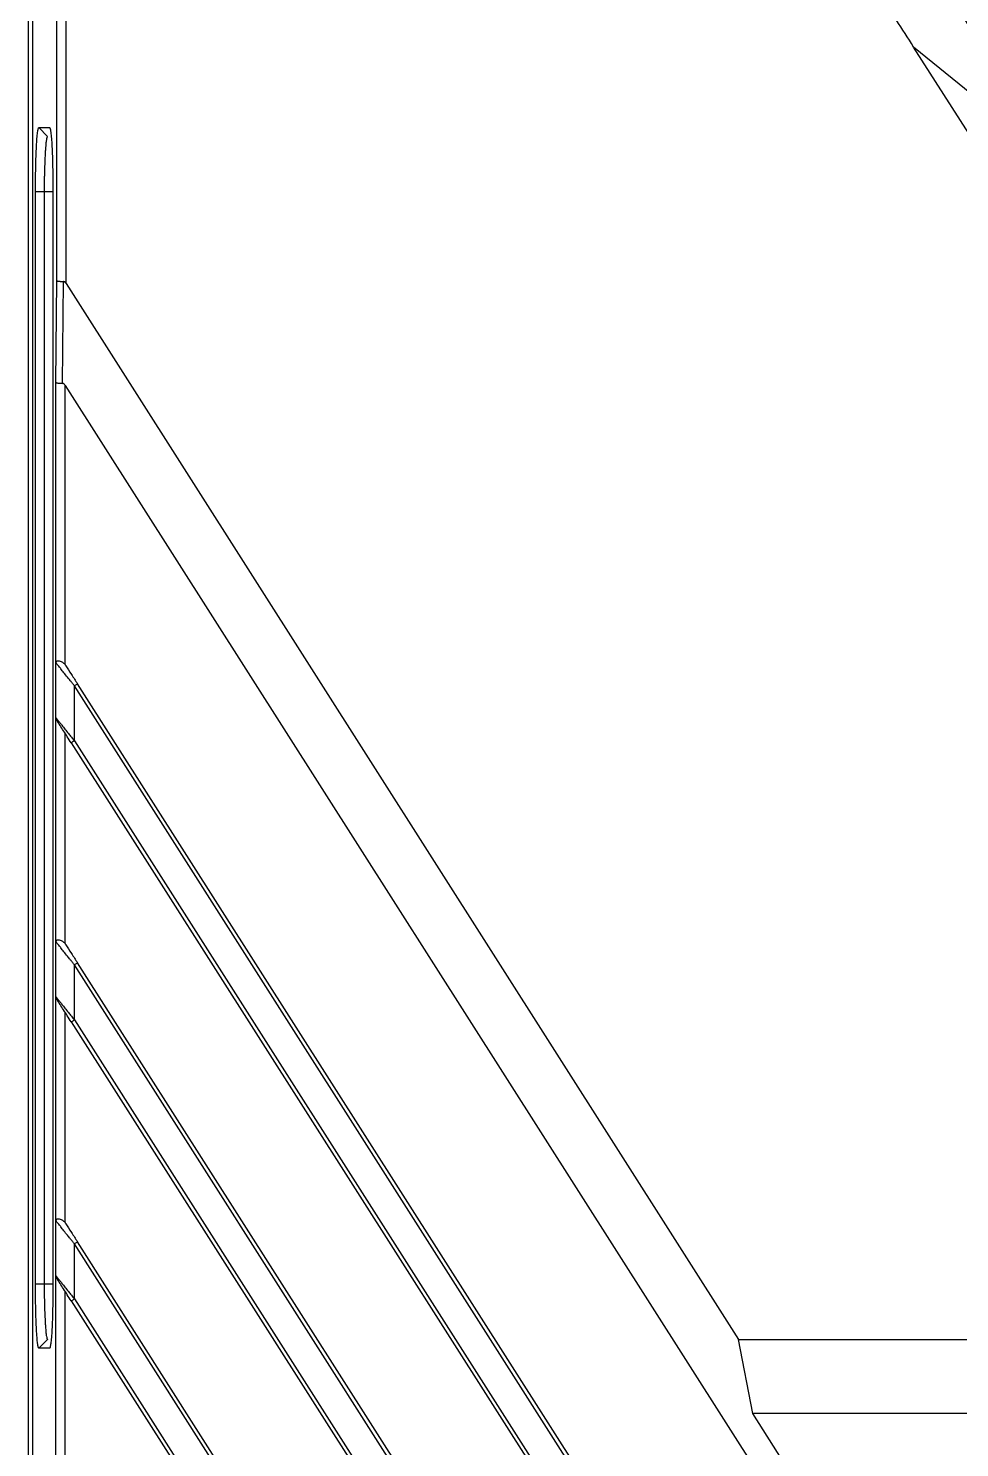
# Model space of a CAD drawing. Header units: millimetres. Extents: x 620 to 19791, y 2539 to 6969.
# Drawn here: x 17327.7 to 17378, y 4651 to 4727.7 of the extents above; entities that cross this region are included whole.
import ezdxf

# ---------------------------------------------------------------- set-up
doc = ezdxf.new("R2010")
doc.units = ezdxf.units.MM

# ---------------------------------------------------------------- blocks, each defined once
blk = doc.blocks.new('tugj')
at = {"color": 7, "linetype": 'Continuous', "lineweight": 25}
for p, q in [((12607.804, 5059.067), (12607.804, 5111.914)), ((12608.304, 5058.916), (12608.304, 5111.914)), ((12606.268, 4868.257), (12606.268, 5107.475)), ((12606.492, 5107.475), (12606.492, 4868.257)), ((12698.598, 5001.866), (12654.112, 5071.695)), ((12661.491, 5065.695), (12654.112, 5071.695)), ((12606.835, 5067.34), (12607.411, 5067.34)), ((12606.835, 5067.34), (12607.309, 5066.866)), ((12607.127, 5063.866), (12606.653, 5063.865)), ((12606.653, 5004.866), (12606.653, 5063.865)), ((12607.127, 5063.866), (12607.127, 5004.865)), ((12607.593, 5063.865), (12607.593, 5004.866)), ((12607.752, 5053.573), (12607.804, 5059.067)), ((12608.118, 5053.523), (12608.171, 5059.025)), ((12608.304, 5058.916), (12644.649, 5001.866)), ((12607.753, 5038.437), (12607.752, 5053.573)), ((12608.251, 5053.415), (12699.594, 4910.036)), ((12608.251, 5038.331), (12608.251, 5053.415)), ((12607.753, 5035.459), (12607.753, 5038.437)), ((12608.752, 5034.204), (12608.752, 5037.182)), ((12723.849, 4856.515), (12608.752, 5037.182)), ((12722.439, 4859.101), (12608.921, 5037.289)), ((12607.753, 5023.362), (12607.753, 5035.459)), ((12608.251, 5023.255), (12608.251, 5034.618)), ((12608.583, 5034.096), (12722.139, 4855.849)), ((12608.752, 5034.204), (12723.505, 4854.078)), ((12607.753, 5020.383), (12607.753, 5023.362)), ((12719.916, 4847.613), (12608.752, 5022.106)), ((12608.752, 5019.128), (12608.752, 5022.106)), ((12719.135, 4849.211), (12608.921, 5022.214)), ((12607.753, 5008.287), (12607.753, 5020.383)), ((12608.251, 5008.18), (12608.251, 5019.542)), ((12608.583, 5019.021), (12717.675, 4847.782)), ((12608.752, 5019.128), (12718.31, 4847.157)), ((12607.753, 5005.308), (12607.753, 5008.287)), ((12608.752, 5004.053), (12608.752, 5007.031)), ((12712.917, 4843.525), (12608.752, 5007.031)), ((12712.242, 4844.956), (12608.921, 5007.138)), ((12607.753, 4993.211), (12607.753, 5005.308)), ((12606.653, 5004.866), (12607.127, 5004.865)), ((12608.251, 4993.105), (12608.251, 5004.467)), ((12608.583, 5003.946), (12710.205, 4844.431)), ((12608.752, 5004.053), (12711.261, 4843.146)), ((12607.309, 5001.866), (12606.835, 5001.391)), ((12607.411, 5001.391), (12606.835, 5001.391)), ((12645.419, 4997.866), (12644.649, 5001.866)), ((12644.649, 5001.866), (12698.598, 5001.866)), ((12658.16, 4977.866), (12645.419, 4997.866)), ((12702.925, 4997.866), (12645.419, 4997.866))]:
    blk.add_line(p, q, dxfattribs=at)
at = {"color": 8, "linetype": 'Continuous', "lineweight": 25}
for p, q in [((12607.593, 5063.866), (12607.127, 5063.866)), ((12607.127, 5004.865), (12607.593, 5004.865))]:
    blk.add_line(p, q, dxfattribs=at)
at = {"color": 7, "linetype": 'Continuous', "lineweight": 25, "flags": 128}
for points in [[(12608.921, 5037.289), (12608.918, 5037.287), (12608.908, 5037.281), (12608.892, 5037.271), (12608.871, 5037.258), (12608.846, 5037.241), (12608.817, 5037.223), (12608.785, 5037.203), (12608.752, 5037.182)], [(12608.921, 5022.214), (12608.918, 5022.212), (12608.908, 5022.206), (12608.892, 5022.196), (12608.871, 5022.182), (12608.846, 5022.166), (12608.817, 5022.147), (12608.785, 5022.127), (12608.752, 5022.106)], [(12608.583, 5019.021), (12608.587, 5019.023), (12608.596, 5019.029), (12608.612, 5019.039), (12608.633, 5019.052), (12608.658, 5019.069), (12608.688, 5019.087), (12608.719, 5019.107), (12608.752, 5019.128)], [(12608.921, 5007.138), (12608.918, 5007.136), (12608.908, 5007.13), (12608.892, 5007.12), (12608.871, 5007.107), (12608.846, 5007.091), (12608.817, 5007.072), (12608.785, 5007.052), (12608.752, 5007.031)], [(12608.583, 5003.946), (12608.587, 5003.948), (12608.596, 5003.954), (12608.612, 5003.964), (12608.633, 5003.977), (12608.658, 5003.993), (12608.688, 5004.012), (12608.719, 5004.032), (12608.752, 5004.053)]]:
    blk.add_lwpolyline(points, dxfattribs=at)
at = {"color": 7, "linetype": 'Continuous', "lineweight": 25}
for points, knots in [([(12654.112, 5071.695), (12653.803, 5072.181), (12653.19, 5073.146), (12652.287, 5074.59), (12651.404, 5076.019), (12650.541, 5077.433), (12649.699, 5078.831), (12648.877, 5080.214), (12648.076, 5081.583), (12647.295, 5082.936), (12646.535, 5084.274), (12645.378, 5086.343), (12643.883, 5089.1), (12642.075, 5092.612), (12640.398, 5096.083), (12638.812, 5099.62), (12637.385, 5103.111), (12636.095, 5106.668), (12635.018, 5110.167), (12634.276, 5113.238), (12633.827, 5115.748), (12633.572, 5117.808), (12633.455, 5119.836), (12633.49, 5121.74), (12633.659, 5123.444), (12633.887, 5124.698), (12634.121, 5125.632), (12634.314, 5126.278), (12634.533, 5126.907), (12634.776, 5127.521), (12634.962, 5127.918), (12635.054, 5128.116)], [0, 0, 0, 0, 0.0281268, 0.0558675, 0.083223, 0.1101943, 0.1367821, 0.1629874, 0.1888113, 0.2142547, 0.2393188, 0.2640046, 0.33008, 0.3925822, 0.4569819, 0.5184057, 0.5819469, 0.6411849, 0.7032438, 0.7607171, 0.79542, 0.8277858, 0.8620839, 0.8946234, 0.9207063, 0.9456908, 0.9567912, 0.9677505, 0.9785903, 0.9893326, 1, 1, 1, 1]), ([(12640.887, 5113.112), (12640.897, 5112.935), (12640.915, 5112.578), (12640.956, 5112.041), (12641.005, 5111.498), (12641.064, 5110.951), (12641.132, 5110.398), (12641.256, 5109.508), (12641.468, 5108.259), (12641.9, 5106.189), (12642.575, 5103.574), (12643.531, 5100.526), (12644.634, 5097.461), (12645.82, 5094.497), (12647.124, 5091.514), (12648.931, 5087.656), (12651.408, 5082.779), (12654.024, 5078.045), (12656.231, 5074.247), (12657.903, 5071.452), (12659.659, 5068.59), (12660.875, 5066.669), (12661.491, 5065.695)], [0, 0, 0, 0, 0.010214, 0.020538, 0.030977, 0.041532, 0.052206, 0.063002, 0.093188, 0.125078, 0.184557, 0.248396, 0.308695, 0.371827, 0.431927, 0.495911, 0.616733, 0.746415, 0.806904, 0.869326, 0.933688, 1, 1, 1, 1]), ([(12606.653, 5063.865), (12606.653, 5063.93), (12606.653, 5064.058), (12606.654, 5064.249), (12606.655, 5064.439), (12606.657, 5064.627), (12606.66, 5064.813), (12606.663, 5064.997), (12606.669, 5065.334), (12606.682, 5065.803), (12606.705, 5066.339), (12606.733, 5066.778), (12606.76, 5067.045), (12606.783, 5067.199), (12606.8, 5067.28), (12606.817, 5067.33), (12606.829, 5067.337), (12606.835, 5067.34)], [0, 0, 0, 0, 0.035389, 0.070551, 0.105594, 0.140628, 0.175763, 0.211108, 0.24677, 0.37421, 0.499994, 0.625649, 0.753238, 0.815424, 0.876889, 0.938218, 1, 1, 1, 1]), ([(12607.411, 5067.34), (12607.415, 5067.339), (12607.421, 5067.337), (12607.431, 5067.32), (12607.441, 5067.294), (12607.451, 5067.257), (12607.461, 5067.209), (12607.47, 5067.15), (12607.488, 5067.023), (12607.513, 5066.778), (12607.541, 5066.339), (12607.564, 5065.803), (12607.578, 5065.291), (12607.586, 5064.861), (12607.59, 5064.534), (12607.593, 5064.201), (12607.593, 5063.978), (12607.593, 5063.865)], [0, 0, 0, 0, 0.035354, 0.07049, 0.105517, 0.140546, 0.175685, 0.211043, 0.246726, 0.374242, 0.500007, 0.625685, 0.753272, 0.815425, 0.876874, 0.938203, 1, 1, 1, 1]), ([(12607.308, 5066.865), (12607.305, 5066.864), (12607.298, 5066.862), (12607.287, 5066.847), (12607.277, 5066.822), (12607.261, 5066.772), (12607.244, 5066.694), (12607.227, 5066.573), (12607.212, 5066.44), (12607.198, 5066.268), (12607.183, 5066.065), (12607.166, 5065.775), (12607.152, 5065.375), (12607.136, 5064.958), (12607.128, 5064.61), (12607.126, 5064.359), (12607.126, 5064.109), (12607.126, 5063.947), (12607.127, 5063.866)], [0, 0, 0, 0, 0.036028, 0.072495, 0.109413, 0.146785, 0.230278, 0.280773, 0.345311, 0.409735, 0.477199, 0.548468, 0.664987, 0.785101, 0.840175, 0.896589, 0.948315, 1, 1, 1, 1]), ([(12607.804, 5059.067), (12607.807, 5059.065), (12607.811, 5059.061), (12607.83, 5059.055), (12607.855, 5059.05), (12607.887, 5059.045), (12607.924, 5059.04), (12607.963, 5059.037), (12608.005, 5059.033), (12608.047, 5059.03), (12608.089, 5059.028), (12608.13, 5059.026), (12608.158, 5059.025), (12608.171, 5059.025)], [0, 0, 0, 0, 0.115536, 0.226143, 0.331823, 0.432575, 0.528401, 0.619302, 0.705279, 0.786335, 0.862471, 0.933691, 1, 1, 1, 1]), ([(12608.304, 5058.916), (12608.294, 5058.931), (12608.277, 5058.957), (12608.248, 5058.993), (12608.213, 5059.019), (12608.185, 5059.023), (12608.171, 5059.025)], [0, 0, 0, 0, 0.297886, 0.516083, 0.764246, 1, 1, 1, 1]), ([(12607.752, 5053.573), (12607.754, 5053.571), (12607.758, 5053.566), (12607.779, 5053.555), (12607.812, 5053.546), (12607.86, 5053.539), (12607.93, 5053.532), (12608.02, 5053.527), (12608.086, 5053.525), (12608.118, 5053.523)], [0, 0, 0, 0, 0.094995, 0.245006, 0.359216, 0.484227, 0.663853, 0.835761, 1, 1, 1, 1]), ([(12608.251, 5053.415), (12608.241, 5053.43), (12608.224, 5053.456), (12608.195, 5053.491), (12608.16, 5053.517), (12608.132, 5053.521), (12608.118, 5053.523)], [0, 0, 0, 0, 0.300451, 0.516255, 0.765528, 1, 1, 1, 1]), ([(12608.251, 5038.331), (12608.239, 5038.345), (12608.213, 5038.373), (12608.169, 5038.41), (12608.102, 5038.457), (12608.01, 5038.499), (12607.915, 5038.518), (12607.848, 5038.52), (12607.799, 5038.509), (12607.769, 5038.483), (12607.756, 5038.457), (12607.754, 5038.443), (12607.753, 5038.437)], [0, 0, 0, 0, 0.070062, 0.140254, 0.209883, 0.377368, 0.526267, 0.640003, 0.749782, 0.869103, 0.942398, 1, 1, 1, 1]), ([(12608.752, 5037.182), (12608.721, 5037.223), (12608.654, 5037.31), (12608.545, 5037.445), (12608.4, 5037.619), (12608.231, 5037.824), (12608.091, 5038.006), (12608.002, 5038.129), (12607.937, 5038.219), (12607.875, 5038.288), (12607.822, 5038.342), (12607.787, 5038.38), (12607.761, 5038.414), (12607.756, 5038.43), (12607.753, 5038.437)], [0, 0, 0, 0, 0.076122, 0.161849, 0.257235, 0.415115, 0.568368, 0.629891, 0.677357, 0.770846, 0.823549, 0.880835, 0.941366, 1, 1, 1, 1]), ([(12608.251, 5038.331), (12608.259, 5038.321), (12608.275, 5038.301), (12608.289, 5038.28), (12608.296, 5038.269)], [0, 0, 0, 0, 0.48896, 1, 1, 1, 1]), ([(12608.296, 5038.269), (12608.385, 5038.129), (12608.489, 5037.967), (12608.702, 5037.633), (12608.811, 5037.461), (12608.921, 5037.289)], [0, 0, 0, 0, 0.5, 0.5, 1, 1, 1, 1]), ([(12607.753, 5035.459), (12607.754, 5035.457), (12607.757, 5035.454), (12607.769, 5035.439), (12607.786, 5035.418), (12607.81, 5035.388), (12607.839, 5035.35), (12607.875, 5035.305), (12607.918, 5035.251), (12607.966, 5035.19), (12608.021, 5035.122), (12608.11, 5035.008), (12608.247, 5034.837), (12608.42, 5034.623), (12608.592, 5034.408), (12608.698, 5034.273), (12608.752, 5034.204)], [0, 0, 0, 0, 0.036521, 0.074148, 0.113238, 0.154111, 0.197048, 0.242288, 0.29004, 0.340478, 0.393751, 0.449987, 0.589416, 0.746903, 0.871127, 1, 1, 1, 1]), ([(12607.83, 5035.279), (12607.818, 5035.298), (12607.795, 5035.336), (12607.771, 5035.382), (12607.759, 5035.417), (12607.755, 5035.433), (12607.754, 5035.448), (12607.753, 5035.454), (12607.753, 5035.459)], [0, 0, 0, 0, 0.295764, 0.583731, 0.817735, 0.918854, 0.93936, 1, 1, 1, 1]), ([(12608.583, 5034.096), (12608.443, 5034.317), (12608.302, 5034.538), (12608.103, 5034.851), (12608.039, 5034.952), (12607.921, 5035.136), (12607.867, 5035.22), (12607.83, 5035.279)], [0, 0, 0, 0, 0.5, 0.5, 0.75, 0.75, 1, 1, 1, 1]), ([(12608.752, 5034.204), (12608.712, 5034.178), (12608.666, 5034.149), (12608.6, 5034.107), (12608.583, 5034.096), (12608.583, 5034.096)], [0, 0, 0, 0, 0.5, 0.5, 1, 1, 1, 1]), ([(12608.251, 5023.255), (12608.239, 5023.269), (12608.213, 5023.298), (12608.169, 5023.334), (12608.102, 5023.381), (12608.01, 5023.423), (12607.915, 5023.443), (12607.848, 5023.445), (12607.799, 5023.434), (12607.769, 5023.407), (12607.756, 5023.382), (12607.754, 5023.368), (12607.753, 5023.362)], [0, 0, 0, 0, 0.070049, 0.140279, 0.210005, 0.378109, 0.526606, 0.640505, 0.750324, 0.86941, 0.942585, 1, 1, 1, 1]), ([(12608.752, 5022.106), (12608.721, 5022.147), (12608.654, 5022.235), (12608.545, 5022.369), (12608.4, 5022.544), (12608.231, 5022.749), (12608.091, 5022.931), (12608.002, 5023.054), (12607.936, 5023.144), (12607.875, 5023.213), (12607.822, 5023.267), (12607.787, 5023.305), (12607.761, 5023.339), (12607.756, 5023.354), (12607.753, 5023.362)], [0, 0, 0, 0, 0.076163, 0.161932, 0.25736, 0.415432, 0.568469, 0.630014, 0.677592, 0.771175, 0.823855, 0.881012, 0.941447, 1, 1, 1, 1]), ([(12608.251, 5023.255), (12608.259, 5023.246), (12608.275, 5023.226), (12608.289, 5023.205), (12608.296, 5023.194)], [0, 0, 0, 0, 0.48896, 1, 1, 1, 1]), ([(12608.296, 5023.194), (12608.385, 5023.054), (12608.489, 5022.891), (12608.702, 5022.558), (12608.811, 5022.386), (12608.921, 5022.214)], [0, 0, 0, 0, 0.5, 0.5, 1, 1, 1, 1]), ([(12607.753, 5020.383), (12607.754, 5020.382), (12607.757, 5020.379), (12607.769, 5020.364), (12607.786, 5020.342), (12607.81, 5020.312), (12607.839, 5020.275), (12607.875, 5020.229), (12607.918, 5020.176), (12607.966, 5020.115), (12608.021, 5020.046), (12608.11, 5019.933), (12608.247, 5019.762), (12608.42, 5019.547), (12608.592, 5019.332), (12608.698, 5019.197), (12608.752, 5019.128)], [0, 0, 0, 0, 0.036521, 0.074147, 0.113237, 0.15411, 0.197047, 0.242287, 0.290038, 0.340476, 0.39375, 0.449986, 0.589415, 0.746903, 0.871127, 1, 1, 1, 1]), ([(12607.83, 5020.203), (12607.818, 5020.223), (12607.795, 5020.26), (12607.771, 5020.307), (12607.759, 5020.342), (12607.755, 5020.358), (12607.754, 5020.372), (12607.753, 5020.379), (12607.753, 5020.383)], [0, 0, 0, 0, 0.295768, 0.583737, 0.817744, 0.918862, 0.939324, 1, 1, 1, 1]), ([(12608.583, 5019.021), (12608.443, 5019.241), (12608.302, 5019.463), (12608.103, 5019.775), (12608.039, 5019.876), (12607.921, 5020.061), (12607.867, 5020.145), (12607.83, 5020.203)], [0, 0, 0, 0, 0.5, 0.5, 0.75, 0.75, 1, 1, 1, 1]), ([(12608.251, 5008.18), (12608.239, 5008.194), (12608.213, 5008.222), (12608.169, 5008.259), (12608.102, 5008.306), (12608.01, 5008.348), (12607.915, 5008.367), (12607.848, 5008.37), (12607.799, 5008.358), (12607.769, 5008.332), (12607.756, 5008.307), (12607.754, 5008.293), (12607.753, 5008.287)], [0, 0, 0, 0, 0.070049, 0.140279, 0.210005, 0.37811, 0.526606, 0.640505, 0.750324, 0.86941, 0.942585, 1, 1, 1, 1]), ([(12608.752, 5007.031), (12608.721, 5007.072), (12608.654, 5007.159), (12608.545, 5007.294), (12608.4, 5007.469), (12608.231, 5007.673), (12608.091, 5007.855), (12608.002, 5007.979), (12607.936, 5008.068), (12607.875, 5008.137), (12607.822, 5008.192), (12607.787, 5008.23), (12607.761, 5008.263), (12607.756, 5008.279), (12607.753, 5008.287)], [0, 0, 0, 0, 0.076163, 0.161932, 0.25736, 0.415432, 0.568469, 0.630014, 0.677592, 0.771175, 0.823855, 0.881012, 0.941446, 1, 1, 1, 1]), ([(12608.251, 5008.18), (12608.259, 5008.17), (12608.275, 5008.151), (12608.289, 5008.129), (12608.296, 5008.119)], [0, 0, 0, 0, 0.48896, 1, 1, 1, 1]), ([(12608.296, 5008.119), (12608.385, 5007.979), (12608.489, 5007.816), (12608.702, 5007.482), (12608.811, 5007.31), (12608.921, 5007.138)], [0, 0, 0, 0, 0.5, 0.5, 1, 1, 1, 1]), ([(12607.753, 5005.308), (12607.754, 5005.306), (12607.757, 5005.303), (12607.769, 5005.289), (12607.786, 5005.267), (12607.81, 5005.237), (12607.839, 5005.199), (12607.875, 5005.154), (12607.918, 5005.101), (12607.966, 5005.04), (12608.021, 5004.971), (12608.11, 5004.858), (12608.247, 5004.687), (12608.42, 5004.472), (12608.592, 5004.257), (12608.698, 5004.122), (12608.752, 5004.053)], [0, 0, 0, 0, 0.036521, 0.074147, 0.113237, 0.15411, 0.197047, 0.242287, 0.290038, 0.340476, 0.39375, 0.449986, 0.589415, 0.746903, 0.871127, 1, 1, 1, 1]), ([(12607.83, 5005.128), (12607.818, 5005.147), (12607.795, 5005.185), (12607.771, 5005.232), (12607.759, 5005.266), (12607.755, 5005.283), (12607.754, 5005.297), (12607.753, 5005.303), (12607.753, 5005.308)], [0, 0, 0, 0, 0.295768, 0.583737, 0.817744, 0.918862, 0.939323, 1, 1, 1, 1]), ([(12608.583, 5003.946), (12608.443, 5004.166), (12608.302, 5004.387), (12608.103, 5004.7), (12608.039, 5004.801), (12607.921, 5004.985), (12607.867, 5005.07), (12607.83, 5005.128)], [0, 0, 0, 0, 0.5, 0.5, 0.75, 0.75, 1, 1, 1, 1]), ([(12606.835, 5001.391), (12606.832, 5001.392), (12606.825, 5001.394), (12606.815, 5001.411), (12606.805, 5001.437), (12606.795, 5001.475), (12606.785, 5001.522), (12606.776, 5001.581), (12606.758, 5001.708), (12606.734, 5001.953), (12606.705, 5002.392), (12606.682, 5002.928), (12606.668, 5003.44), (12606.66, 5003.87), (12606.656, 5004.197), (12606.653, 5004.529), (12606.653, 5004.753), (12606.653, 5004.866)], [0, 0, 0, 0, 0.035369, 0.070518, 0.105554, 0.140589, 0.175731, 0.21109, 0.246772, 0.374256, 0.500008, 0.625698, 0.753252, 0.815377, 0.87682, 0.938165, 1, 1, 1, 1]), ([(12607.127, 5004.865), (12607.127, 5004.822), (12607.126, 5004.699), (12607.126, 5004.507), (12607.127, 5004.3), (12607.13, 5004.04), (12607.138, 5003.716), (12607.154, 5003.28), (12607.168, 5002.918), (12607.185, 5002.642), (12607.201, 5002.429), (12607.215, 5002.258), (12607.231, 5002.123), (12607.249, 5002.011), (12607.27, 5001.921), (12607.292, 5001.872), (12607.304, 5001.868), (12607.309, 5001.866)], [0, 0, 0, 0, 0.027439, 0.078341, 0.122794, 0.160513, 0.248313, 0.339762, 0.470474, 0.530481, 0.587892, 0.68438, 0.731983, 0.781722, 0.877585, 0.950326, 1, 1, 1, 1]), ([(12607.593, 5004.866), (12607.593, 5004.802), (12607.593, 5004.673), (12607.592, 5004.482), (12607.591, 5004.292), (12607.589, 5004.105), (12607.586, 5003.919), (12607.583, 5003.735), (12607.577, 5003.397), (12607.564, 5002.929), (12607.541, 5002.392), (12607.513, 5001.953), (12607.486, 5001.686), (12607.463, 5001.533), (12607.446, 5001.451), (12607.429, 5001.401), (12607.417, 5001.394), (12607.411, 5001.391)], [0, 0, 0, 0, 0.0353646, 0.070509, 0.1055421, 0.1405735, 0.1757129, 0.211069, 0.2467486, 0.374218, 0.4999829, 0.6256493, 0.7532495, 0.8154366, 0.8769005, 0.9382255, 1, 1, 1, 1])]:
    blk.add_open_spline(points, degree=3, knots=knots, dxfattribs=at)
blk = doc.blocks.new('*U204')
blk.add_blockref('tugj', (-12530.543, -4991.113))
blk = doc.blocks.new('*U205')
at = {"color": 0, "linetype": 'ByBlock', "lineweight": -2, "transparency": 16777216}
blk.add_blockref('*U204', (0, 675), dxfattribs=at)

msp = doc.modelspace()

# ---------------------------------------------------------------- block references
msp.add_blockref('*U205', (17251.96016, 3971.06063))

doc.saveas('drawing.dxf')
